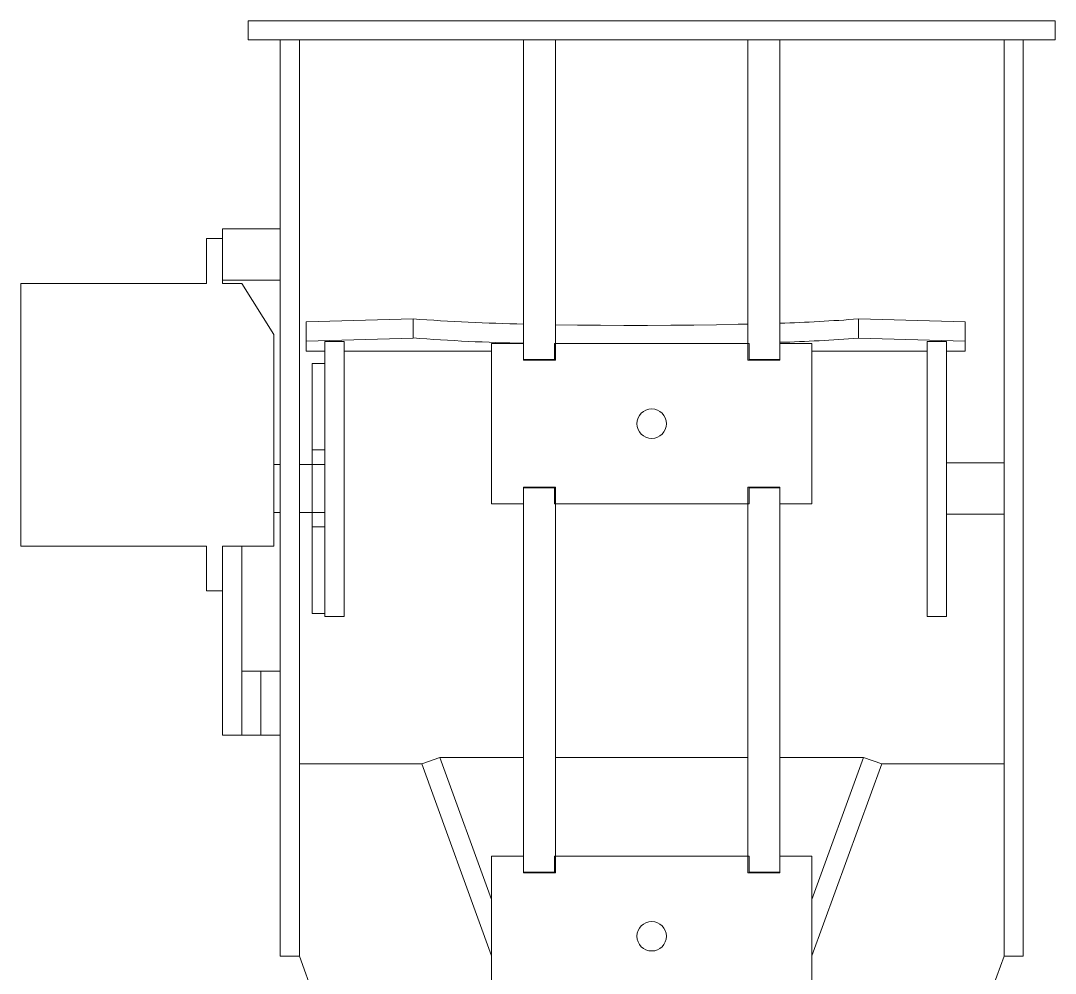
# Model space of a CAD drawing. Header units: millimetres. Extents: x -892 to 1085, y 100 to 1264.
# Drawn here: x 384.6 to 546.1, y 568.4 to 717.1 of the extents above; entities that cross this region are included whole.
import ezdxf

# ---------------------------------------------------------------- set-up
doc = ezdxf.new("R2010")
doc.units = ezdxf.units.MM

msp = doc.modelspace()

# ---------------------------------------------------------------- linework, layer by layer
at = {"color": 7, "linetype": 'Continuous', "lineweight": 15}
for p, q in [((420.14, 717.12), (420.14, 714.12)), ((420.14, 717.12), (546.14, 717.12)), ((546.14, 717.12), (546.14, 714.12)), ((420.14, 714.12), (546.14, 714.12)), ((425.14, 576.12), (425.14, 714.12)), ((428.14, 576.12), (428.14, 714.12)), ((463.14, 714.12), (463.14, 664.12)), ((468.14, 714.12), (468.14, 664.12)), ((498.14, 714.12), (498.14, 664.12)), ((503.14, 714.12), (503.14, 664.12)), ((538.14, 576.12), (538.14, 714.12)), ((541.14, 576.12), (541.14, 714.12)), ((425.14, 684.62), (416.14, 684.62)), ((416.14, 684.62), (416.14, 683.12)), ((413.64, 683.12), (413.64, 676.12)), ((413.64, 683.12), (416.14, 683.12)), ((416.14, 683.12), (416.14, 676.12)), ((384.64, 676.12), (384.64, 635.12)), ((413.64, 676.12), (384.64, 676.12)), ((416.14, 676.62), (425.14, 676.62)), ((419.14, 676.12), (416.14, 676.12)), ((424.14, 668.12), (419.14, 676.12)), ((429.19, 670.1), (445.88, 670.58)), ((445.88, 670.58), (445.88, 667.59)), ((515.4, 670.58), (515.4, 667.59)), ((515.4, 670.58), (532.09, 670.1)), ((429.19, 667.1), (429.19, 670.1)), ((532.09, 667.1), (532.09, 670.1)), ((424.14, 668.12), (424.14, 635.12)), ((429.19, 667.1), (445.88, 667.59)), ((429.19, 667.1), (429.19, 665.56)), ((435.14, 667.07), (432.14, 667.07)), ((432.14, 664.07), (432.14, 667.07)), ((435.14, 664.07), (435.14, 667.07)), ((515.4, 667.59), (532.09, 667.1)), ((529.14, 667.07), (526.14, 667.07)), ((526.14, 664.07), (526.14, 667.07)), ((529.14, 664.07), (529.14, 667.07)), ((532.09, 665.56), (532.09, 667.1)), ((432.14, 665.56), (429.19, 665.56)), ((458.14, 665.56), (435.14, 665.56)), ((463.14, 666.72), (458.14, 666.72)), ((458.14, 666.72), (458.14, 641.72)), ((463.14, 664.22), (463.14, 666.72)), ((498.34, 666.72), (467.94, 666.72)), ((467.94, 666.72), (467.94, 664.22)), ((498.34, 664.22), (498.34, 666.72)), ((503.14, 666.72), (503.14, 664.22)), ((508.14, 666.72), (503.14, 666.72)), ((508.14, 641.72), (508.14, 666.72)), ((526.14, 665.56), (508.14, 665.56)), ((532.09, 665.56), (529.14, 665.56)), ((432.14, 624.12), (432.14, 664.07)), ((435.14, 624.12), (435.14, 664.07)), ((467.94, 664.22), (463.14, 664.22)), ((468.14, 664.12), (463.14, 664.12)), ((503.14, 664.12), (498.14, 664.12)), ((503.14, 664.22), (498.34, 664.22)), ((526.14, 624.12), (526.14, 664.07)), ((529.14, 624.12), (529.14, 664.07)), ((432.14, 663.62), (430.14, 663.62)), ((430.14, 663.62), (430.14, 660.83)), ((430.14, 660.83), (430.14, 650.12)), ((430.14, 650.12), (432.14, 650.12)), ((430.14, 647.87), (430.14, 650.12)), ((425.14, 647.87), (424.14, 647.87)), ((430.14, 647.87), (428.14, 647.87)), ((430.14, 647.87), (432.14, 647.87)), ((430.14, 647.11), (430.14, 647.87)), ((538.14, 648.12), (529.14, 648.12)), ((430.14, 647.11), (430.14, 641.13)), ((463.14, 644.32), (463.14, 584.12)), ((468.14, 644.32), (463.14, 644.32)), ((463.14, 644.22), (467.94, 644.22)), ((463.14, 641.72), (463.14, 644.22)), ((467.94, 644.22), (467.94, 641.72)), ((468.14, 644.32), (468.14, 584.12)), ((503.14, 644.32), (498.14, 644.32)), ((498.14, 644.32), (498.14, 584.12)), ((498.34, 644.22), (503.14, 644.22)), ((498.34, 641.72), (498.34, 644.22)), ((503.14, 644.32), (503.14, 584.12)), ((503.14, 644.22), (503.14, 641.72)), ((458.14, 641.72), (463.14, 641.72)), ((467.94, 641.72), (498.34, 641.72)), ((503.14, 641.72), (508.14, 641.72)), ((424.14, 640.37), (425.14, 640.37)), ((428.14, 640.37), (430.14, 640.37)), ((430.14, 641.13), (430.14, 640.37)), ((430.14, 640.37), (432.14, 640.37)), ((430.14, 640.37), (430.14, 638.12)), ((529.14, 640.12), (538.14, 640.12)), ((430.14, 638.12), (432.14, 638.12)), ((430.14, 627.41), (430.14, 638.12)), ((413.64, 635.12), (384.64, 635.12)), ((413.64, 635.12), (413.64, 628.12)), ((424.14, 635.12), (416.14, 635.12)), ((416.14, 635.12), (416.14, 628.12)), ((419.14, 635.12), (419.14, 632.62)), ((416.14, 608.62), (416.14, 632.62)), ((419.14, 611.32), (419.14, 632.62)), ((413.64, 628.12), (416.14, 628.12)), ((430.14, 627.41), (430.14, 624.62)), ((430.14, 624.62), (432.14, 624.62)), ((432.14, 624.12), (435.14, 624.12)), ((526.14, 624.12), (529.14, 624.12)), ((422.14, 615.62), (419.14, 615.62)), ((425.14, 615.62), (422.14, 615.62)), ((422.14, 615.62), (422.14, 605.62)), ((419.14, 611.32), (419.14, 609.91)), ((419.14, 608.62), (419.14, 609.91)), ((416.14, 605.62), (416.14, 608.62)), ((419.14, 608.62), (419.14, 605.62)), ((419.14, 605.62), (416.14, 605.62)), ((419.14, 605.62), (422.14, 605.62)), ((422.14, 605.62), (425.14, 605.62)), ((428.14, 601.12), (447.24, 601.12)), ((447.24, 601.12), (450.06, 602.14)), ((458.14, 571.17), (447.24, 601.12)), ((450.06, 602.14), (463.14, 602.14)), ((458.14, 579.94), (450.06, 602.14)), ((468.14, 602.14), (498.14, 602.14)), ((503.14, 602.14), (516.22, 602.14)), ((516.22, 602.14), (508.14, 579.94)), ((508.14, 571.17), (519.04, 601.12)), ((516.22, 602.14), (519.04, 601.12)), ((538.14, 601.12), (519.04, 601.12)), ((463.14, 586.72), (458.14, 586.72)), ((458.14, 586.72), (458.14, 561.72)), ((463.14, 584.22), (463.14, 586.72)), ((467.94, 586.72), (467.94, 584.22)), ((498.34, 586.72), (467.94, 586.72)), ((498.34, 584.22), (498.34, 586.72)), ((503.14, 586.72), (503.14, 584.22)), ((508.14, 586.72), (503.14, 586.72)), ((508.14, 561.72), (508.14, 586.72)), ((467.94, 584.22), (463.14, 584.22)), ((468.14, 584.12), (463.14, 584.12)), ((503.14, 584.12), (498.14, 584.12)), ((503.14, 584.22), (498.34, 584.22)), ((425.14, 571.12), (425.14, 576.12)), ((428.14, 576.12), (428.14, 571.12)), ((538.14, 571.12), (538.14, 576.12)), ((541.14, 576.12), (541.14, 571.12)), ((428.14, 571.12), (425.14, 571.12)), ((453.62, 501.12), (428.14, 571.12)), ((512.66, 501.12), (538.14, 571.12)), ((541.14, 571.12), (538.14, 571.12))]:
    msp.add_line(p, q, dxfattribs=at)
at = {"color": 7, "linetype": 'Continuous', "lineweight": 15, "flags": 128}
for points in [[(468.14, 669.67), (471.56, 669.62), (475.16, 669.59), (478.81, 669.57), (482.47, 669.57), (486.12, 669.59), (489.72, 669.62), (493.24, 669.67), (496.66, 669.74), (498.14, 669.77)], [(495.7, 666.72), (496.66, 666.74), (498.14, 666.77)]]:
    msp.add_lwpolyline(points, dxfattribs=at)
at = {"color": 7, "linetype": 'Continuous', "lineweight": 15}
for centre in [(483.14, 654.22), (483.14, 574.22)]:
    msp.add_circle(centre, 2.3, dxfattribs=at)
for centre, radius, start, end in [((469.37, 985.14), 315.43, 265.7294, 268.8688), ((496.29, 908.35), 238.54, 271.6456, 274.5957), ((469.37, 982.15), 315.43, 265.7294, 268.8688), ((496.29, 905.36), 238.54, 271.6456, 274.5957)]:
    msp.add_arc(centre, radius, start, end, dxfattribs=at)

doc.saveas('drawing.dxf')
